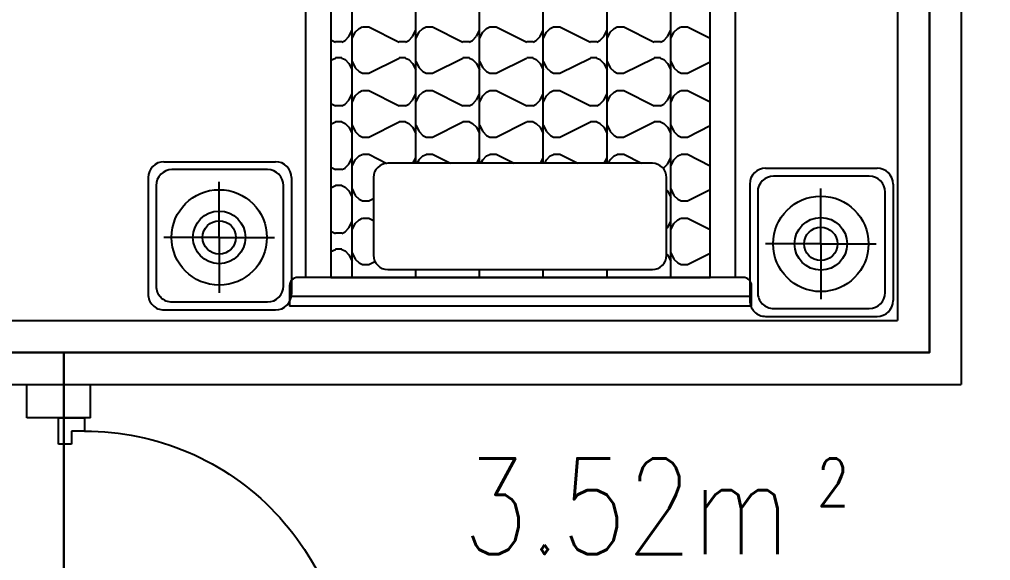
# Model space of a CAD drawing. Header units: millimetres. Extents: x 1143 to 39838, y 578 to 35727.
# Drawn here: x 22234 to 25281, y 21287 to 22983 of the extents above; entities that cross this region are included whole.
import ezdxf
from ezdxf.enums import TextEntityAlignment as Align

# ---------------------------------------------------------------- set-up
doc = ezdxf.new("R2010")
doc.units = ezdxf.units.MM
for name, color, linetype in [('JJ', 8, 'Continuous'), ('PUB_TEXT', 7, 'Continuous'), ('PUB_WINDW', 7, 'Continuous'), ('WALL', 255, 'Continuous'), ('WINDOW', 2, 'Continuous')]:
    doc.layers.add(name, color=color, linetype=linetype)
doc.styles.add('DIM_FONT', font='SIMPLEX', dxfattribs={"width": 0.8})
doc.styles.get("Standard").update_dxf_attribs({"font": 'arial.ttf'})

# ---------------------------------------------------------------- blocks, each defined once
blk = doc.blocks.new('A$C2EAD2DD6')
at = {"layer": 'JJ'}
for p, q in [((0, 0, -1600), (0, 1450, -1600)), ((63.9, 1450, -1600), (0, 1450, -1600)), ((30, 0, -1600), (30, 1450, -1600)), ((90, 26.1, -1600), (90, 1423.9, -1600)), ((1890, 1400, -1600), (90, 1400, -1600)), ((90, 1320, -1600), (90, 130, -1600)), ((1890, 1320, -1600), (90, 1320, -1600)), ((171.1, 1320, -1600), (178.1, 1305.9, -1600)), ((171.1, 1320, -1600), (178.1, 1305.9, -1600)), ((235.6, 1320, -1600), (228.4, 1305.7, -1600)), ((235.6, 1320, -1600), (228.4, 1305.7, -1600)), ((371.1, 1320, -1600), (378.1, 1305.9, -1600)), ((371.1, 1320, -1600), (378.1, 1305.9, -1600)), ((435.6, 1320, -1600), (428.4, 1305.7, -1600)), ((435.6, 1320, -1600), (428.4, 1305.7, -1600)), ((571.1, 1320, -1600), (578.1, 1305.9, -1600)), ((571.1, 1320, -1600), (578.1, 1305.9, -1600)), ((635.6, 1320, -1600), (628.4, 1305.7, -1600)), ((635.6, 1320, -1600), (628.4, 1305.7, -1600)), ((771.1, 1320, -1600), (778.1, 1305.9, -1600)), ((771.1, 1320, -1600), (778.1, 1305.9, -1600)), ((835.6, 1320, -1600), (828.4, 1305.7, -1600)), ((835.6, 1320, -1600), (828.4, 1305.7, -1600)), ((178.2, 1285.6, -1600), (173.2, 1275.6, -1600)), ((178.2, 1285.6, -1600), (173.2, 1275.6, -1600)), ((178.3, 1285.7, -1600), (178.3, 1305.8, -1600)), ((228.3, 1285.9, -1600), (233.3, 1275.8, -1600)), ((228.3, 1285.9, -1600), (233.3, 1275.8, -1600)), ((228.5, 1285.7, -1600), (228.5, 1305.8, -1600)), ((378.2, 1285.6, -1600), (373.2, 1275.6, -1600)), ((378.2, 1285.6, -1600), (373.2, 1275.6, -1600)), ((378.3, 1285.7, -1600), (378.3, 1305.8, -1600)), ((428.3, 1285.9, -1600), (433.3, 1275.8, -1600)), ((428.3, 1285.9, -1600), (433.3, 1275.8, -1600)), ((428.5, 1285.7, -1600), (428.5, 1305.8, -1600)), ((578.2, 1285.6, -1600), (573.2, 1275.6, -1600)), ((578.2, 1285.6, -1600), (573.2, 1275.6, -1600)), ((578.3, 1285.7, -1600), (578.3, 1305.8, -1600)), ((628.3, 1285.9, -1600), (633.3, 1275.8, -1600)), ((628.3, 1285.9, -1600), (633.3, 1275.8, -1600)), ((628.5, 1285.7, -1600), (628.5, 1305.8, -1600)), ((778.2, 1285.6, -1600), (773.2, 1275.6, -1600)), ((778.2, 1285.6, -1600), (773.2, 1275.6, -1600)), ((778.3, 1285.7, -1600), (778.3, 1305.8, -1600)), ((828.3, 1285.9, -1600), (833.3, 1275.8, -1600)), ((828.3, 1285.9, -1600), (833.3, 1275.8, -1600)), ((828.5, 1285.7, -1600), (828.5, 1305.8, -1600)), ((90, 1253.6, -1600), (176.7, 1253.6, -1600)), ((161.2, 1263.6, -1600), (141.1, 1253.6, -1600)), ((167.6, 1253.6, -1600), (147.5, 1243.5, -1600)), ((173.3, 1275.6, -1600), (161.2, 1263.6, -1600)), ((176.7, 1253.6, -1600), (176.8, 1253.6, -1600)), ((176.8, 1253.6, -1600), (376.9, 1253.6, -1600)), ((233.5, 1275.8, -1600), (245.5, 1263.8, -1600)), ((239.2, 1253.6, -1600), (259.3, 1243.6, -1600)), ((245.6, 1263.7, -1600), (265.7, 1253.6, -1600)), ((361.2, 1263.6, -1600), (341.1, 1253.6, -1600)), ((367.6, 1253.6, -1600), (347.5, 1243.5, -1600)), ((373.3, 1275.6, -1600), (361.2, 1263.6, -1600)), ((376.9, 1253.6, -1600), (377, 1253.6, -1600)), ((377, 1253.6, -1600), (577.1, 1253.6, -1600)), ((433.5, 1275.8, -1600), (445.5, 1263.8, -1600)), ((439.2, 1253.6, -1600), (459.3, 1243.6, -1600)), ((445.6, 1263.7, -1600), (465.7, 1253.6, -1600)), ((561.2, 1263.6, -1600), (541.1, 1253.6, -1600)), ((567.6, 1253.6, -1600), (547.5, 1243.5, -1600)), ((573.3, 1275.6, -1600), (561.2, 1263.6, -1600)), ((577.1, 1253.6, -1600), (577.2, 1253.6, -1600)), ((577.2, 1253.6, -1600), (777.3, 1253.6, -1600)), ((633.5, 1275.8, -1600), (645.5, 1263.8, -1600)), ((639.2, 1253.6, -1600), (659.3, 1243.6, -1600)), ((645.6, 1263.7, -1600), (665.7, 1253.6, -1600)), ((761.2, 1263.6, -1600), (741.1, 1253.6, -1600)), ((767.6, 1253.6, -1600), (747.5, 1243.5, -1600)), ((773.3, 1275.6, -1600), (761.2, 1263.6, -1600)), ((777.3, 1253.6, -1600), (977.4, 1253.6, -1600)), ((777.3, 1253.6, -1600), (777.3, 1253.6, -1600)), ((833.5, 1275.8, -1600), (845.5, 1263.8, -1600)), ((839.2, 1253.6, -1600), (859.3, 1243.6, -1600)), ((845.6, 1263.7, -1600), (865.7, 1253.6, -1600)), ((135.5, 1231.4, -1600), (130.4, 1221.3, -1600)), ((135.5, 1231.4, -1600), (130.4, 1221.3, -1600)), ((130.5, 1221.4, -1600), (130.5, 1201.3, -1600)), ((147.6, 1243.5, -1600), (135.5, 1231.4, -1600)), ((259.1, 1243.7, -1600), (271.2, 1231.6, -1600)), ((271, 1231.6, -1600), (276, 1221.6, -1600)), ((271, 1231.6, -1600), (276, 1221.6, -1600)), ((276.3, 1221.4, -1600), (276.3, 1201.3, -1600)), ((335.5, 1231.4, -1600), (330.4, 1221.3, -1600)), ((335.5, 1231.4, -1600), (330.4, 1221.3, -1600)), ((330.5, 1221.4, -1600), (330.5, 1201.3, -1600)), ((347.6, 1243.5, -1600), (335.5, 1231.4, -1600)), ((459.1, 1243.7, -1600), (471.2, 1231.6, -1600)), ((471, 1231.6, -1600), (476, 1221.6, -1600)), ((471, 1231.6, -1600), (476, 1221.6, -1600)), ((476.3, 1221.4, -1600), (476.3, 1201.3, -1600)), ((535.5, 1231.4, -1600), (530.4, 1221.3, -1600)), ((535.5, 1231.4, -1600), (530.4, 1221.3, -1600)), ((530.5, 1221.4, -1600), (530.5, 1201.3, -1600)), ((547.6, 1243.5, -1600), (535.5, 1231.4, -1600)), ((659.1, 1243.7, -1600), (671.2, 1231.6, -1600)), ((671, 1231.6, -1600), (676, 1221.6, -1600)), ((671, 1231.6, -1600), (676, 1221.6, -1600)), ((676.3, 1221.4, -1600), (676.3, 1201.3, -1600)), ((735.5, 1231.4, -1600), (730.5, 1221.3, -1600)), ((735.5, 1231.4, -1600), (730.5, 1221.3, -1600)), ((730.5, 1221.4, -1600), (730.5, 1201.3, -1600)), ((747.6, 1243.5, -1600), (735.5, 1231.4, -1600)), ((859.1, 1243.7, -1600), (871.2, 1231.6, -1600)), ((871, 1231.6, -1600), (876, 1221.6, -1600)), ((871, 1231.6, -1600), (876, 1221.6, -1600)), ((876.3, 1221.4, -1600), (876.3, 1201.3, -1600)), ((130.3, 1201.5, -1600), (140.2, 1181.8, -1600)), ((130.3, 1201.5, -1600), (140.2, 1181.8, -1600)), ((276.2, 1201.3, -1600), (268.7, 1186.3, -1600)), ((276.2, 1201.3, -1600), (268.7, 1186.3, -1600)), ((330.3, 1201.5, -1600), (337.9, 1186.3, -1600)), ((330.3, 1201.5, -1600), (337.9, 1186.3, -1600)), ((476.2, 1201.3, -1600), (447.9, 1144.8, -1600)), ((476.2, 1201.3, -1600), (447.9, 1144.8, -1600)), ((530.3, 1201.5, -1600), (578.1, 1105.9, -1600)), ((530.3, 1201.5, -1600), (578.1, 1105.9, -1600)), ((676.2, 1201.3, -1600), (628.4, 1105.7, -1600)), ((676.2, 1201.3, -1600), (628.4, 1105.7, -1600)), ((730.3, 1201.5, -1600), (778.1, 1105.9, -1600)), ((730.3, 1201.5, -1600), (778.1, 1105.9, -1600)), ((876.2, 1201.3, -1600), (828.4, 1105.7, -1600)), ((876.2, 1201.3, -1600), (828.4, 1105.7, -1600)), ((403.5, 1186.3, -1600), (159.7, 1186.3, -1600)), ((115.1, 1141.8, -1600), (115.1, 311.3, -1600)), ((448, 311.3, -1600), (448, 1141.8, -1600)), ((578.3, 1085.7, -1600), (578.3, 1105.8, -1600)), ((628.5, 1085.7, -1600), (628.5, 1105.8, -1600)), ((778.3, 1085.7, -1600), (778.3, 1105.8, -1600)), ((828.5, 1085.7, -1600), (828.5, 1105.8, -1600)), ((573.3, 1075.6, -1600), (561.2, 1063.6, -1600)), ((578.2, 1085.6, -1600), (573.2, 1075.6, -1600)), ((578.2, 1085.6, -1600), (573.2, 1075.6, -1600)), ((628.3, 1085.9, -1600), (633.3, 1075.8, -1600)), ((628.3, 1085.9, -1600), (633.3, 1075.8, -1600)), ((633.5, 1075.8, -1600), (645.5, 1063.8, -1600)), ((773.3, 1075.6, -1600), (761.2, 1063.6, -1600)), ((778.2, 1085.6, -1600), (773.2, 1075.6, -1600)), ((778.2, 1085.6, -1600), (773.2, 1075.6, -1600)), ((828.3, 1085.9, -1600), (833.3, 1075.8, -1600)), ((828.3, 1085.9, -1600), (833.3, 1075.8, -1600)), ((833.5, 1075.8, -1600), (845.5, 1063.8, -1600)), ((90, 1053.6, -1600), (115.1, 1053.6, -1600)), ((448, 1062.5, -1600), (465.7, 1053.6, -1600)), ((448, 1053.6, -1600), (577.1, 1053.6, -1600)), ((448, 1049.2, -1600), (459.3, 1043.6, -1600)), ((459.1, 1043.7, -1600), (471.2, 1031.6, -1600)), ((547.6, 1043.5, -1600), (535.5, 1031.4, -1600)), ((561.2, 1063.6, -1600), (541.1, 1053.6, -1600)), ((567.6, 1053.6, -1600), (547.5, 1043.5, -1600)), ((577.1, 1053.6, -1600), (577.2, 1053.6, -1600)), ((577.2, 1053.6, -1600), (777.3, 1053.6, -1600)), ((639.2, 1053.6, -1600), (659.3, 1043.6, -1600)), ((645.6, 1063.7, -1600), (665.7, 1053.6, -1600)), ((659.1, 1043.7, -1600), (671.2, 1031.6, -1600)), ((747.6, 1043.5, -1600), (735.5, 1031.4, -1600)), ((761.2, 1063.6, -1600), (741.1, 1053.6, -1600)), ((767.6, 1053.6, -1600), (747.5, 1043.5, -1600)), ((777.3, 1053.6, -1600), (977.4, 1053.6, -1600)), ((777.3, 1053.6, -1600), (777.3, 1053.6, -1600)), ((839.2, 1053.6, -1600), (859.3, 1043.6, -1600)), ((845.6, 1063.7, -1600), (865.7, 1053.6, -1600)), ((859.1, 1043.7, -1600), (871.2, 1031.6, -1600)), ((471, 1031.6, -1600), (476, 1021.6, -1600)), ((471, 1031.6, -1600), (476, 1021.6, -1600)), ((476.3, 1021.4, -1600), (476.3, 1001.3, -1600)), ((535.5, 1031.4, -1600), (530.4, 1021.3, -1600)), ((535.5, 1031.4, -1600), (530.4, 1021.3, -1600)), ((530.5, 1021.4, -1600), (530.5, 1001.3, -1600)), ((671, 1031.6, -1600), (676, 1021.6, -1600)), ((671, 1031.6, -1600), (676, 1021.6, -1600)), ((676.3, 1021.4, -1600), (676.3, 1001.3, -1600)), ((735.5, 1031.4, -1600), (730.5, 1021.3, -1600)), ((735.5, 1031.4, -1600), (730.5, 1021.3, -1600)), ((730.5, 1021.4, -1600), (730.5, 1001.3, -1600)), ((871, 1031.6, -1600), (876, 1021.6, -1600)), ((871, 1031.6, -1600), (876, 1021.6, -1600)), ((876.3, 1021.4, -1600), (876.3, 1001.3, -1600)), ((476.2, 1001.3, -1600), (448, 945, -1600)), ((476.2, 1001.3, -1600), (448, 945, -1600)), ((530.3, 1001.5, -1600), (578.1, 905.9, -1600)), ((530.3, 1001.5, -1600), (578.1, 905.9, -1600)), ((676.2, 1001.3, -1600), (628.4, 905.7, -1600)), ((676.2, 1001.3, -1600), (628.4, 905.7, -1600)), ((730.3, 1001.5, -1600), (778.1, 905.9, -1600)), ((730.3, 1001.5, -1600), (778.1, 905.9, -1600)), ((876.2, 1001.3, -1600), (828.4, 905.7, -1600)), ((876.2, 1001.3, -1600), (828.4, 905.7, -1600)), ((578.2, 885.6, -1600), (573.2, 875.6, -1600)), ((578.2, 885.6, -1600), (573.2, 875.6, -1600)), ((578.3, 885.7, -1600), (578.3, 905.8, -1600)), ((628.3, 885.9, -1600), (633.3, 875.8, -1600)), ((628.3, 885.9, -1600), (633.3, 875.8, -1600)), ((628.5, 885.7, -1600), (628.5, 905.8, -1600)), ((778.2, 885.6, -1600), (773.2, 875.6, -1600)), ((778.2, 885.6, -1600), (773.2, 875.6, -1600)), ((778.3, 885.7, -1600), (778.3, 905.8, -1600)), ((828.3, 885.9, -1600), (833.3, 875.8, -1600)), ((828.3, 885.9, -1600), (833.3, 875.8, -1600)), ((828.5, 885.7, -1600), (828.5, 905.8, -1600)), ((90, 853.6, -1600), (115.1, 853.6, -1600)), ((448, 862.5, -1600), (465.7, 853.6, -1600)), ((448, 853.6, -1600), (577.1, 853.6, -1600)), ((561.2, 863.6, -1600), (541.1, 853.6, -1600)), ((567.6, 853.6, -1600), (547.5, 843.5, -1600)), ((573.3, 875.6, -1600), (561.2, 863.6, -1600)), ((577.1, 853.6, -1600), (577.2, 853.6, -1600)), ((577.2, 853.6, -1600), (777.3, 853.6, -1600)), ((633.5, 875.8, -1600), (645.5, 863.8, -1600)), ((639.2, 853.6, -1600), (659.3, 843.6, -1600)), ((645.6, 863.7, -1600), (665.7, 853.6, -1600)), ((761.2, 863.6, -1600), (741.1, 853.6, -1600)), ((767.6, 853.6, -1600), (747.5, 843.5, -1600)), ((773.3, 875.6, -1600), (761.2, 863.6, -1600)), ((777.3, 853.6, -1600), (977.4, 853.6, -1600)), ((777.3, 853.6, -1600), (777.3, 853.6, -1600)), ((833.5, 875.8, -1600), (845.5, 863.8, -1600)), ((839.2, 853.6, -1600), (859.3, 843.6, -1600)), ((845.6, 863.7, -1600), (865.7, 853.6, -1600)), ((448, 849.2, -1600), (459.3, 843.6, -1600)), ((459.1, 843.7, -1600), (471.2, 831.6, -1600)), ((471, 831.6, -1600), (476, 821.6, -1600)), ((471, 831.6, -1600), (476, 821.6, -1600)), ((535.5, 831.4, -1600), (530.4, 821.3, -1600)), ((535.5, 831.4, -1600), (530.4, 821.3, -1600)), ((547.6, 843.5, -1600), (535.5, 831.4, -1600)), ((659.1, 843.7, -1600), (671.2, 831.6, -1600)), ((671, 831.6, -1600), (676, 821.6, -1600)), ((671, 831.6, -1600), (676, 821.6, -1600)), ((735.5, 831.4, -1600), (730.5, 821.3, -1600)), ((735.5, 831.4, -1600), (730.5, 821.3, -1600)), ((747.6, 843.5, -1600), (735.5, 831.4, -1600)), ((859.1, 843.7, -1600), (871.2, 831.6, -1600)), ((871, 831.6, -1600), (876, 821.6, -1600)), ((871, 831.6, -1600), (876, 821.6, -1600)), ((476.2, 801.3, -1600), (448, 745, -1600)), ((476.2, 801.3, -1600), (448, 745, -1600)), ((476.3, 821.4, -1600), (476.3, 801.3, -1600)), ((530.3, 801.5, -1600), (578.1, 705.9, -1600)), ((530.3, 801.5, -1600), (578.1, 705.9, -1600)), ((530.5, 821.4, -1600), (530.5, 801.3, -1600)), ((676.2, 801.3, -1600), (628.4, 705.7, -1600)), ((676.2, 801.3, -1600), (628.4, 705.7, -1600)), ((676.3, 821.4, -1600), (676.3, 801.3, -1600)), ((730.3, 801.5, -1600), (778.1, 705.9, -1600)), ((730.3, 801.5, -1600), (778.1, 705.9, -1600)), ((730.5, 821.4, -1600), (730.5, 801.3, -1600)), ((876.2, 801.3, -1600), (828.4, 705.7, -1600)), ((876.2, 801.3, -1600), (828.4, 705.7, -1600)), ((876.3, 821.4, -1600), (876.3, 801.3, -1600)), ((578.3, 685.7, -1600), (578.3, 705.8, -1600)), ((628.5, 685.7, -1600), (628.5, 705.8, -1600)), ((778.3, 685.7, -1600), (778.3, 705.8, -1600)), ((828.5, 685.7, -1600), (828.5, 705.8, -1600)), ((573.3, 675.6, -1600), (561.2, 663.6, -1600)), ((578.2, 685.6, -1600), (573.2, 675.6, -1600)), ((578.2, 685.6, -1600), (573.2, 675.6, -1600)), ((628.3, 685.9, -1600), (633.3, 675.8, -1600)), ((628.3, 685.9, -1600), (633.3, 675.8, -1600)), ((633.5, 675.8, -1600), (645.5, 663.8, -1600)), ((773.3, 675.6, -1600), (761.2, 663.6, -1600)), ((778.2, 685.6, -1600), (773.2, 675.6, -1600)), ((778.2, 685.6, -1600), (773.2, 675.6, -1600)), ((828.3, 685.9, -1600), (833.3, 675.8, -1600)), ((828.3, 685.9, -1600), (833.3, 675.8, -1600)), ((833.5, 675.8, -1600), (845.5, 663.8, -1600)), ((90, 653.6, -1600), (115.1, 653.6, -1600)), ((448, 662.5, -1600), (465.7, 653.6, -1600)), ((448, 653.6, -1600), (577.1, 653.6, -1600)), ((448, 649.2, -1600), (459.3, 643.6, -1600)), ((459.1, 643.7, -1600), (471.2, 631.6, -1600)), ((547.6, 643.5, -1600), (535.5, 631.4, -1600)), ((561.2, 663.6, -1600), (541.1, 653.6, -1600)), ((567.6, 653.6, -1600), (547.5, 643.5, -1600)), ((577.1, 653.6, -1600), (577.2, 653.6, -1600)), ((577.2, 653.6, -1600), (777.3, 653.6, -1600)), ((639.2, 653.6, -1600), (659.3, 643.6, -1600)), ((645.6, 663.7, -1600), (665.7, 653.6, -1600)), ((659.1, 643.7, -1600), (671.2, 631.6, -1600)), ((747.6, 643.5, -1600), (735.5, 631.4, -1600)), ((761.2, 663.6, -1600), (741.1, 653.6, -1600)), ((767.6, 653.6, -1600), (747.5, 643.5, -1600)), ((777.3, 653.6, -1600), (977.4, 653.6, -1600)), ((777.3, 653.6, -1600), (777.3, 653.6, -1600)), ((839.2, 653.6, -1600), (859.3, 643.6, -1600)), ((845.6, 663.7, -1600), (865.7, 653.6, -1600)), ((859.1, 643.7, -1600), (871.2, 631.6, -1600)), ((471, 631.6, -1600), (476, 621.6, -1600)), ((471, 631.6, -1600), (476, 621.6, -1600)), ((476.3, 621.4, -1600), (476.3, 601.3, -1600)), ((535.5, 631.4, -1600), (530.4, 621.3, -1600)), ((535.5, 631.4, -1600), (530.4, 621.3, -1600)), ((530.5, 621.4, -1600), (530.5, 601.3, -1600)), ((671, 631.6, -1600), (676, 621.6, -1600)), ((671, 631.6, -1600), (676, 621.6, -1600)), ((676.3, 621.4, -1600), (676.3, 601.3, -1600)), ((735.5, 631.4, -1600), (730.5, 621.3, -1600)), ((735.5, 631.4, -1600), (730.5, 621.3, -1600)), ((730.5, 621.4, -1600), (730.5, 601.3, -1600)), ((871, 631.6, -1600), (876, 621.6, -1600)), ((871, 631.6, -1600), (876, 621.6, -1600)), ((876.3, 621.4, -1600), (876.3, 601.3, -1600)), ((476.2, 601.3, -1600), (448, 545, -1600)), ((476.2, 601.3, -1600), (448, 545, -1600)), ((530.3, 601.5, -1600), (578.1, 505.9, -1600)), ((530.3, 601.5, -1600), (578.1, 505.9, -1600)), ((676.2, 601.3, -1600), (628.4, 505.7, -1600)), ((676.2, 601.3, -1600), (628.4, 505.7, -1600)), ((730.3, 601.5, -1600), (778.1, 505.9, -1600)), ((730.3, 601.5, -1600), (778.1, 505.9, -1600)), ((876.2, 601.3, -1600), (828.4, 505.7, -1600)), ((876.2, 601.3, -1600), (828.4, 505.7, -1600)), ((578.3, 485.7, -1600), (578.3, 505.8, -1600)), ((628.5, 485.7, -1600), (628.5, 505.8, -1600)), ((778.3, 485.7, -1600), (778.3, 505.8, -1600)), ((828.5, 485.7, -1600), (828.5, 505.8, -1600)), ((448, 462.5, -1600), (465.7, 453.6, -1600)), ((561.2, 463.6, -1600), (541.1, 453.6, -1600)), ((573.3, 475.7, -1600), (561.2, 463.6, -1600)), ((578.2, 485.6, -1600), (573.2, 475.6, -1600)), ((578.2, 485.6, -1600), (573.2, 475.6, -1600)), ((628.3, 485.9, -1600), (633.3, 475.8, -1600)), ((628.3, 485.9, -1600), (633.3, 475.8, -1600)), ((633.5, 475.8, -1600), (645.5, 463.8, -1600)), ((645.6, 463.7, -1600), (665.7, 453.6, -1600)), ((761.2, 463.6, -1600), (741.1, 453.6, -1600)), ((773.3, 475.7, -1600), (761.2, 463.6, -1600)), ((778.2, 485.6, -1600), (773.2, 475.6, -1600)), ((778.2, 485.6, -1600), (773.2, 475.6, -1600)), ((828.3, 485.9, -1600), (833.3, 475.8, -1600)), ((828.3, 485.9, -1600), (833.3, 475.8, -1600)), ((833.5, 475.8, -1600), (845.5, 463.8, -1600)), ((845.6, 463.7, -1600), (865.7, 453.6, -1600)), ((90, 453.6, -1600), (115.1, 453.6, -1600)), ((448, 453.6, -1600), (577.1, 453.6, -1600)), ((448, 449.2, -1600), (459.3, 443.6, -1600)), ((459.1, 443.7, -1600), (471.2, 431.6, -1600)), ((471, 431.6, -1600), (476, 421.6, -1600)), ((471, 431.6, -1600), (476, 421.6, -1600)), ((535.5, 431.4, -1600), (530.4, 421.3, -1600)), ((535.5, 431.4, -1600), (530.4, 421.3, -1600)), ((547.6, 443.5, -1600), (535.5, 431.4, -1600)), ((567.6, 453.6, -1600), (547.5, 443.5, -1600)), ((577.1, 453.6, -1600), (577.2, 453.6, -1600)), ((577.2, 453.6, -1600), (777.3, 453.6, -1600)), ((639.2, 453.6, -1600), (659.3, 443.6, -1600)), ((659.1, 443.7, -1600), (671.2, 431.6, -1600)), ((671, 431.6, -1600), (676, 421.6, -1600)), ((671, 431.6, -1600), (676, 421.6, -1600)), ((735.5, 431.4, -1600), (730.5, 421.3, -1600)), ((735.5, 431.4, -1600), (730.5, 421.3, -1600)), ((747.6, 443.5, -1600), (735.5, 431.4, -1600)), ((767.6, 453.6, -1600), (747.5, 443.5, -1600)), ((777.3, 453.6, -1600), (977.4, 453.6, -1600)), ((777.3, 453.6, -1600), (777.3, 453.6, -1600)), ((839.2, 453.6, -1600), (859.3, 443.6, -1600)), ((859.1, 443.7, -1600), (871.2, 431.6, -1600)), ((871, 431.6, -1600), (876, 421.6, -1600)), ((871, 431.6, -1600), (876, 421.6, -1600)), ((476.2, 401.3, -1600), (448, 345, -1600)), ((476.2, 401.3, -1600), (448, 345, -1600)), ((476.3, 421.4, -1600), (476.3, 401.3, -1600)), ((530.3, 401.5, -1600), (578.1, 305.9, -1600)), ((530.3, 401.5, -1600), (578.1, 305.9, -1600)), ((530.5, 421.4, -1600), (530.5, 401.3, -1600)), ((676.2, 401.3, -1600), (628.4, 305.7, -1600)), ((676.2, 401.3, -1600), (628.4, 305.7, -1600)), ((676.3, 421.4, -1600), (676.3, 401.3, -1600)), ((730.3, 401.5, -1600), (778.1, 305.9, -1600)), ((730.3, 401.5, -1600), (778.1, 305.9, -1600)), ((730.5, 421.4, -1600), (730.5, 401.3, -1600)), ((876.2, 401.3, -1600), (828.4, 305.7, -1600)), ((876.2, 401.3, -1600), (828.4, 305.7, -1600)), ((876.3, 421.4, -1600), (876.3, 401.3, -1600)), ((578.3, 285.7, -1600), (578.3, 305.8, -1600)), ((628.5, 285.7, -1600), (628.5, 305.8, -1600)), ((778.3, 285.7, -1600), (778.3, 305.8, -1600)), ((828.5, 285.7, -1600), (828.5, 305.8, -1600)), ((432.5, 277.4, -1600), (433.3, 275.8, -1600)), ((432.5, 277.4, -1600), (433.3, 275.8, -1600)), ((433.5, 275.8, -1600), (445.5, 263.8, -1600)), ((573.3, 275.7, -1600), (561.2, 263.6, -1600)), ((578.2, 285.6, -1600), (573.2, 275.6, -1600)), ((578.2, 285.6, -1600), (573.2, 275.6, -1600)), ((628.3, 285.9, -1600), (633.3, 275.8, -1600)), ((628.3, 285.9, -1600), (633.3, 275.8, -1600)), ((633.5, 275.8, -1600), (645.5, 263.8, -1600)), ((773.3, 275.7, -1600), (761.2, 263.6, -1600)), ((778.2, 285.6, -1600), (773.2, 275.6, -1600)), ((778.2, 285.6, -1600), (773.2, 275.6, -1600)), ((828.3, 285.9, -1600), (833.3, 275.8, -1600)), ((828.3, 285.9, -1600), (833.3, 275.8, -1600)), ((833.5, 275.8, -1600), (845.5, 263.8, -1600)), ((90, 253.6, -1600), (176.7, 253.6, -1600)), ((161.2, 263.6, -1600), (141.1, 253.6, -1600)), ((167.6, 253.6, -1600), (147.5, 243.5, -1600)), ((159.7, 266.7, -1600), (403.5, 266.7, -1600)), ((164.3, 266.7, -1600), (161.2, 263.6, -1600)), ((176.7, 253.6, -1600), (176.8, 253.6, -1600)), ((176.8, 253.6, -1600), (376.9, 253.6, -1600)), ((239.2, 253.6, -1600), (259.3, 243.6, -1600)), ((242.6, 266.7, -1600), (245.5, 263.8, -1600)), ((245.6, 263.7, -1600), (265.7, 253.6, -1600)), ((361.2, 263.6, -1600), (341.1, 253.6, -1600)), ((367.6, 253.6, -1600), (347.5, 243.5, -1600)), ((364.3, 266.7, -1600), (361.2, 263.6, -1600)), ((376.9, 253.6, -1600), (377, 253.6, -1600)), ((377, 253.6, -1600), (577.1, 253.6, -1600)), ((439.2, 253.6, -1600), (459.3, 243.6, -1600)), ((445.6, 263.7, -1600), (465.7, 253.6, -1600)), ((561.2, 263.6, -1600), (541.1, 253.6, -1600)), ((567.6, 253.6, -1600), (547.5, 243.5, -1600)), ((577.1, 253.6, -1600), (577.2, 253.6, -1600)), ((577.2, 253.6, -1600), (777.3, 253.6, -1600)), ((639.2, 253.6, -1600), (659.3, 243.6, -1600)), ((645.6, 263.7, -1600), (665.7, 253.6, -1600)), ((761.2, 263.6, -1600), (741.1, 253.6, -1600)), ((767.6, 253.6, -1600), (747.5, 243.5, -1600)), ((777.3, 253.6, -1600), (977.4, 253.6, -1600)), ((777.3, 253.6, -1600), (777.3, 253.6, -1600)), ((839.2, 253.6, -1600), (859.3, 243.6, -1600)), ((845.6, 263.7, -1600), (865.7, 253.6, -1600)), ((135.5, 231.4, -1600), (130.4, 221.3, -1600)), ((135.5, 231.4, -1600), (130.5, 221.3, -1600)), ((130.5, 221.4, -1600), (130.5, 201.3, -1600)), ((147.6, 243.5, -1600), (135.5, 231.4, -1600)), ((259.1, 243.7, -1600), (271.2, 231.6, -1600)), ((271, 231.6, -1600), (276, 221.6, -1600)), ((271, 231.6, -1600), (276, 221.6, -1600)), ((276.3, 221.4, -1600), (276.3, 201.3, -1600)), ((335.5, 231.4, -1600), (330.5, 221.3, -1600)), ((335.5, 231.4, -1600), (330.5, 221.3, -1600)), ((330.5, 221.4, -1600), (330.5, 201.3, -1600)), ((347.6, 243.5, -1600), (335.5, 231.4, -1600)), ((459.1, 243.7, -1600), (471.2, 231.6, -1600)), ((471, 231.6, -1600), (476, 221.6, -1600)), ((471, 231.6, -1600), (476, 221.6, -1600)), ((476.3, 221.4, -1600), (476.3, 201.3, -1600)), ((535.5, 231.4, -1600), (530.4, 221.3, -1600)), ((535.5, 231.4, -1600), (530.4, 221.3, -1600)), ((530.5, 221.4, -1600), (530.5, 201.3, -1600)), ((547.6, 243.5, -1600), (535.5, 231.4, -1600)), ((659.1, 243.7, -1600), (671.2, 231.6, -1600)), ((671, 231.6, -1600), (676, 221.6, -1600)), ((671, 231.6, -1600), (676, 221.6, -1600)), ((676.3, 221.4, -1600), (676.3, 201.3, -1600)), ((735.5, 231.4, -1600), (730.5, 221.3, -1600)), ((735.5, 231.4, -1600), (730.5, 221.3, -1600)), ((730.5, 221.4, -1600), (730.5, 201.3, -1600)), ((747.6, 243.5, -1600), (735.5, 231.4, -1600)), ((859.1, 243.7, -1600), (871.2, 231.6, -1600)), ((871, 231.6, -1600), (876, 221.6, -1600)), ((871, 231.6, -1600), (876, 221.6, -1600)), ((876.3, 221.4, -1600), (876.3, 201.3, -1600)), ((130.3, 201.5, -1600), (166.1, 130, -1600)), ((130.3, 201.5, -1600), (166.1, 130, -1600)), ((276.2, 201.3, -1600), (240.6, 130, -1600)), ((276.2, 201.3, -1600), (240.6, 130, -1600)), ((330.3, 201.5, -1600), (366.1, 130, -1600)), ((330.3, 201.5, -1600), (366.1, 130, -1600)), ((476.2, 201.3, -1600), (440.6, 130, -1600)), ((476.2, 201.3, -1600), (440.6, 130, -1600)), ((530.3, 201.5, -1600), (566.1, 130, -1600)), ((530.3, 201.5, -1600), (566.1, 130, -1600)), ((676.2, 201.3, -1600), (640.6, 130, -1600)), ((676.2, 201.3, -1600), (640.6, 130, -1600)), ((730.3, 201.5, -1600), (766.1, 130, -1600)), ((730.3, 201.5, -1600), (766.1, 130, -1600)), ((876.2, 201.3, -1600), (840.6, 130, -1600)), ((876.2, 201.3, -1600), (840.6, 130, -1600)), ((90, 130, -1600), (1724.9, 130, -1600)), ((90, 50, -1600), (1890, 50, -1600)), ((0, 0, -1600), (63.9, 0, -1600))]:
    blk.add_line(p, q, dxfattribs=at)
for centre, radius, start, end in [((63.9, 1423.9, -1600), 26.1, 360, 90), ((159.7, 1141.8, -1600), 44.6, 90, 180), ((403.5, 1141.8, -1600), 44.6, 360, 90), ((159.7, 311.3, -1600), 44.6, 180, 270), ((403.5, 311.3, -1600), 44.6, 270, 360), ((63.9, 26.1, -1600), 26.1, 270, 360)]:
    blk.add_arc(centre, radius, start, end, dxfattribs=at)
at = {"style": 'DIM_FONT', "width": 0.8, "flags": 9}
for tag in ['XSIZE', 'YSIZE']:
    blk.add_attdef(tag, (0, 1450, -1600), '', height=0.5, rotation=315, dxfattribs=at)
blk = doc.blocks.new('A$C578550E8')
at = {"layer": 'JJ'}
for p, q in [((399.8, 464.6, -1600), (49.9, 464.6, -1600)), ((374.8, 439.7, -1600), (74.8, 439.7, -1600)), ((0, 49.9, -1600), (0, 414.8, -1600)), ((226.5, 237.3, -1600), (226.5, 411.1, -1600)), ((449.6, 49.9, -1600), (449.6, 414.8, -1600)), ((24.9, 389.8, -1600), (24.9, 74.8, -1600)), ((424.7, 74.8, -1600), (424.7, 389.8, -1600)), ((226.5, 237.3, -1600), (52.7, 237.3, -1600)), ((226.5, 237.3, -1600), (226.5, 63.4, -1600)), ((226.5, 237.3, -1600), (400.3, 237.3, -1600)), ((74.8, 24.9, -1600), (374.8, 24.9, -1600)), ((399.8, 0, -1600), (49.9, 0, -1600))]:
    blk.add_line(p, q, dxfattribs=at)
for radius in [149.6, 82.4, 52.4]:
    blk.add_circle((226.5, 237.3, -1600), radius, dxfattribs=at)
for centre, start, end in [((49.9, 414.8, -1600), 90, 180), ((399.8, 414.8, -1600), 360, 90), ((74.8, 389.8, -1600), 90, 180), ((374.8, 389.8, -1600), 360, 90), ((74.8, 74.8, -1600), 180, 270), ((374.8, 74.8, -1600), 270, 360), ((49.9, 49.9, -1600), 180, 270), ((399.8, 49.9, -1600), 270, 360)]:
    blk.add_arc(centre, 49.9, start, end, dxfattribs=at)
blk = doc.blocks.new('YI')
for p, q in [((112.6, 178.4), (143.8, 178.4)), ((72.4, 3.4), (62.6, 128.4)), ((92.4, 3.4), (92.4, 49.7)), ((62.6, -151.6), (72.4, -26.6)), ((92.4, -69.2), (92.4, -26.6)), ((112.6, -201.6), (117.3, -201.6))]:
    blk.add_line(p, q)
blk.add_lwpolyline([(78.3, -43.2), (78.3, 22.3), (86.8, 22.3), (86.8, -43.2)], close=True)
for centre, radius, start, end in [((112.6, 128.4), 50, 90, 180), ((143.8, 168.4), 10, 332.3808, 90), ((544.7, -7.4), 427.7, 156.4083, 178.5504), ((-38.5, -9.7), 143.8, 5.2399, 39.5163), ((-38.5, -9.7), 143.8, 320.4837, 353.2645), ((549.1, -76.4), 436.9, 173.453, 194.8406), ((112.6, -151.6), 50, 180, 270), ((117.3, -191.6), 10, 270, 19.1838)]:
    blk.add_arc(centre, radius, start, end)
blk = doc.blocks.new('YIG')
for p, q in [((500, 1100), (0, 1100)), ((500, 0), (500, 1100)), ((500, 1070), (0, 1070)), ((225.4, 30), (225.4, 1070)), ((225.4, 30), (225.4, 1070)), ((255.4, 30), (255.4, 1070)), ((470, 30), (470, 1070)), ((470, 562.9), (500, 562.9)), ((470, 542.9), (500, 542.9)), ((0, 30), (500, 30)), ((500, 0), (0, 0)), ((0, 0), (500, 0))]:
    blk.add_line(p, q)
for centre in [(501.3, 628.9), (501.3, 476.5)]:
    blk.add_arc(centre, 30, 267.5434, 92.4566)
at = {"rotation": 90}
for p in [(225.4, 888.8), (225.4, 753.9), (225.4, 620.9), (225.4, 484.6), (225.4, 201.9), (225.4, 79.2)]:
    blk.add_blockref('YI', p, dxfattribs=at)
blk = doc.blocks.new('_L15QIU')
blk.add_blockref('YIG', (-255.4, -550))
at = {"style": 'DIM_FONT', "width": 0.8, "flags": 9}
for tag in ['YSIZE', 'XSIZE']:
    blk.add_attdef(tag, (0, 0), '', height=0.5, dxfattribs=at)
blk = doc.blocks.new('_C30KGW')
blk.add_blockref('_L15QIU', (-241.8, 535.6))
at = {"width": 0.8, "flags": 9}
blk.add_attdef('XSIZE', (0, 0), '', height=0.5, dxfattribs=at)
blk = doc.blocks.new('U_B11DGA')
at = {"layer": 'JJ', "linetype": 'Continuous'}
for p, q in [((878.2, 1501.9), (355.5, 979.2)), ((896.9, 1483.2), (393, 979.2)), ((1030.8, 1349.3), (526.8, 845.3)), ((1049.5, 1330.6), (545.5, 826.6)), ((1049.5, 1330.6), (545.5, 826.6)), ((709.2, 1295.4), (690.5, 1314.2)), ((721.7, 1307.9), (703, 1326.6)), ((355.5, 979.2), (667.4, 667.4)), ((374.2, 997.9), (686.1, 686.1))]:
    blk.add_line(p, q, dxfattribs=at)
for centre in [(743.6, 1368.8), (648.6, 1273.8)]:
    blk.add_arc(centre, 26.5, 42.5434, 227.4566, dxfattribs=at)
at = {"layer": 'JJ', "linetype": 'Continuous', "xscale": 0.882, "yscale": 0.882, "zscale": 0.882}
for name, p, rotation in [('YI', (1086.9, 1368), 225), ('YI', (910.6, 1191.7), 225), ('YI', (825.6, 1106.7), 225), ('YI', (742.7, 1023.8), 225), ('_C30KGW', (367, 987.1), 135), ('YI', (658.5, 939.6), 225)]:
    blk.add_blockref(name, p, dxfattribs=dict(at, rotation=rotation))
at = {"style": 'DIM_FONT', "width": 0.8, "flags": 9}
for tag in ['YSIZE', 'XSIZE']:
    blk.add_attdef(tag, (0, 0), '', height=0.5, dxfattribs=at)
blk = doc.blocks.new('M_A23MCU')
for p, q in [((-0.4541, 0.0807), (-0.4541, 0.9053)), ((-0.4541, 0.9053), (-0.4129, 0.9053)), ((-0.4129, 0.9053), (-0.4129, 0.0807)), ((-0.489, 0.7822), (-0.489, 0.6235)), ((-0.378, 0.7822), (-0.378, 0.6235)), ((-0.4953, -0.0018), (-0.4953, 0.0807)), ((-0.4953, 0.0807), (-0.4541, 0.0807)), ((-0.4129, 0.0807), (-0.4541, 0.0807)), ((-0.4541, 0.0807), (-0.4541, 0.0395)), ((0.4529, 0.0807), (0.4529, 0.0395)), ((0.4941, 0.0807), (0.4529, 0.0807)), ((0.4941, -0.0018), (0.4941, 0.0807)), ((-0.4541, 0.0395), (-0.4129, 0.0395)), ((-0.4129, 0.0395), (-0.4129, -0.0018)), ((0.4117, 0.0395), (0.4117, -0.0018)), ((0.4529, 0.0395), (0.4117, 0.0395)), ((-0.4129, -0.0018), (-0.4953, -0.0018)), ((-0.4953, -0.0018), (-0.4953, -0.0018)), ((0.4117, -0.0018), (0.4941, -0.0018)), ((0.4941, -0.0018), (0.4941, -0.0018))]:
    blk.add_line(p, q)
blk.add_arc((-0.3716, 0.0817), 0.8246, 359.9283, 92.866)
blk = doc.blocks.new('1T4F81聚福元')
blk.add_line((-3174, -7600), (-16, -7600))
at = {"layer": 'WALL'}
for p, q in [((0, -1200), (0, -7600)), ((-200, -4600), (-200, -7400)), ((-3600, -7400), (-200, -7400)), ((-4400, -7600), (0, -7600)), ((-2932, -7705.3), (-2932, -7600)), ((-2732, -7705.3), (-2732, -7600)), ((-2732, -7705.3), (-2932, -7705.3))]:
    blk.add_line(p, q, dxfattribs=at)
at = {"layer": 'WINDOW'}
for points in [[(-10300, -1000), (-10200, -1000), (-10200, -4400), (-8900, -4400), (-8900, 1300), (-1500, 1300), (-1500, -4400), (-200, -4400), (-100, -4400), (-100, -7500), (-10300, -7500)], [(-100, -4400), (-200, -4400), (-200, 800), (0, 800), (0, -1000), (7200, -1000), (7200, -10200), (7200, -10300), (1326, -10300), (1326, -11600), (-1616, -11600), (-1616, -9600), (-2816, -9600), (-2816, -7600), (-2816, -7500), (-100, -7500)], [(-7600, -7500), (-2816, -7500), (-2816, -9600), (-1616, -9600), (-1616, -11600), (-3716, -11600), (-3716, -13797.7), (-3716, -18400), (-3716, -18500), (-6400, -18500), (-6400, -11600), (-8500, -11600), (-8500, -9600), (-7600, -9600)]]:
    blk.add_lwpolyline(points, close=True, dxfattribs=at)
at = {"layer": 'JJ'}
for name, p, rotation in [('A$C2EAD2DD6', (-657.9, -7354.8, -1600), 89.99999999999999), ('U_B11DGA', (-3600, -5717), 225.0000000003423), ('A$C578550E8', (-2102, -6901.8), 180), ('A$C578550E8', (-214.1, -6922.1, -1600), 180)]:
    blk.add_blockref(name, p, dxfattribs=dict(at, rotation=rotation))
at = {"layer": 'WINDOW', "xscale": 1000, "yscale": -1000, "zscale": 1000, "rotation": 89.99999999999912}
blk.add_blockref('M_A23MCU', (-2831.5, -8199.4), dxfattribs=at)
at = {"style": 'DIM_FONT', "oblique": -180, "text_generation_flag": 4, "width": 0.8, "flags": 9}
for tag, p, rotation in [('XSIZE', (1326.3, -15051.1), 135), ('YSIZE', (1326.3, -15051.1), 135), ('XSIZE', (3900.1, -18100), 45), ('YSIZE', (3900.1, -18100), 45)]:
    blk.add_attdef(tag, p, '', height=0.5, rotation=rotation, dxfattribs=at)
at = {"layer": 'JJ', "oblique": -180, "text_generation_flag": 4, "width": 0.8, "flags": 9}
for p in [(1764.7, -14093.6), (2339, -19893.8)]:
    blk.add_attdef('XSIZE', p, '', height=0.441, dxfattribs=at)
blk.add_attdef('XSIZE', (-13521.8, -18540), '', height=0.441, rotation=90, dxfattribs=at)
at = {"layer": 'PUB_TEXT', "style": 'DIM_FONT', "width": 0.8}
blk.add_text('3.52m', height=300, dxfattribs=at).set_placement((-535.8, -7982, -1533.8), align=Align.MIDDLE_RIGHT)
blk.add_text(' 2', height=150, dxfattribs=at).set_placement((-535.8, -7982, -1533.8))

msp = doc.modelspace()

# ---------------------------------------------------------------- block references
at = {"layer": 'PUB_WINDW'}
msp.add_blockref('1T4F81聚福元', (25189.3, 29439.1), dxfattribs=at)

doc.saveas('drawing.dxf')
